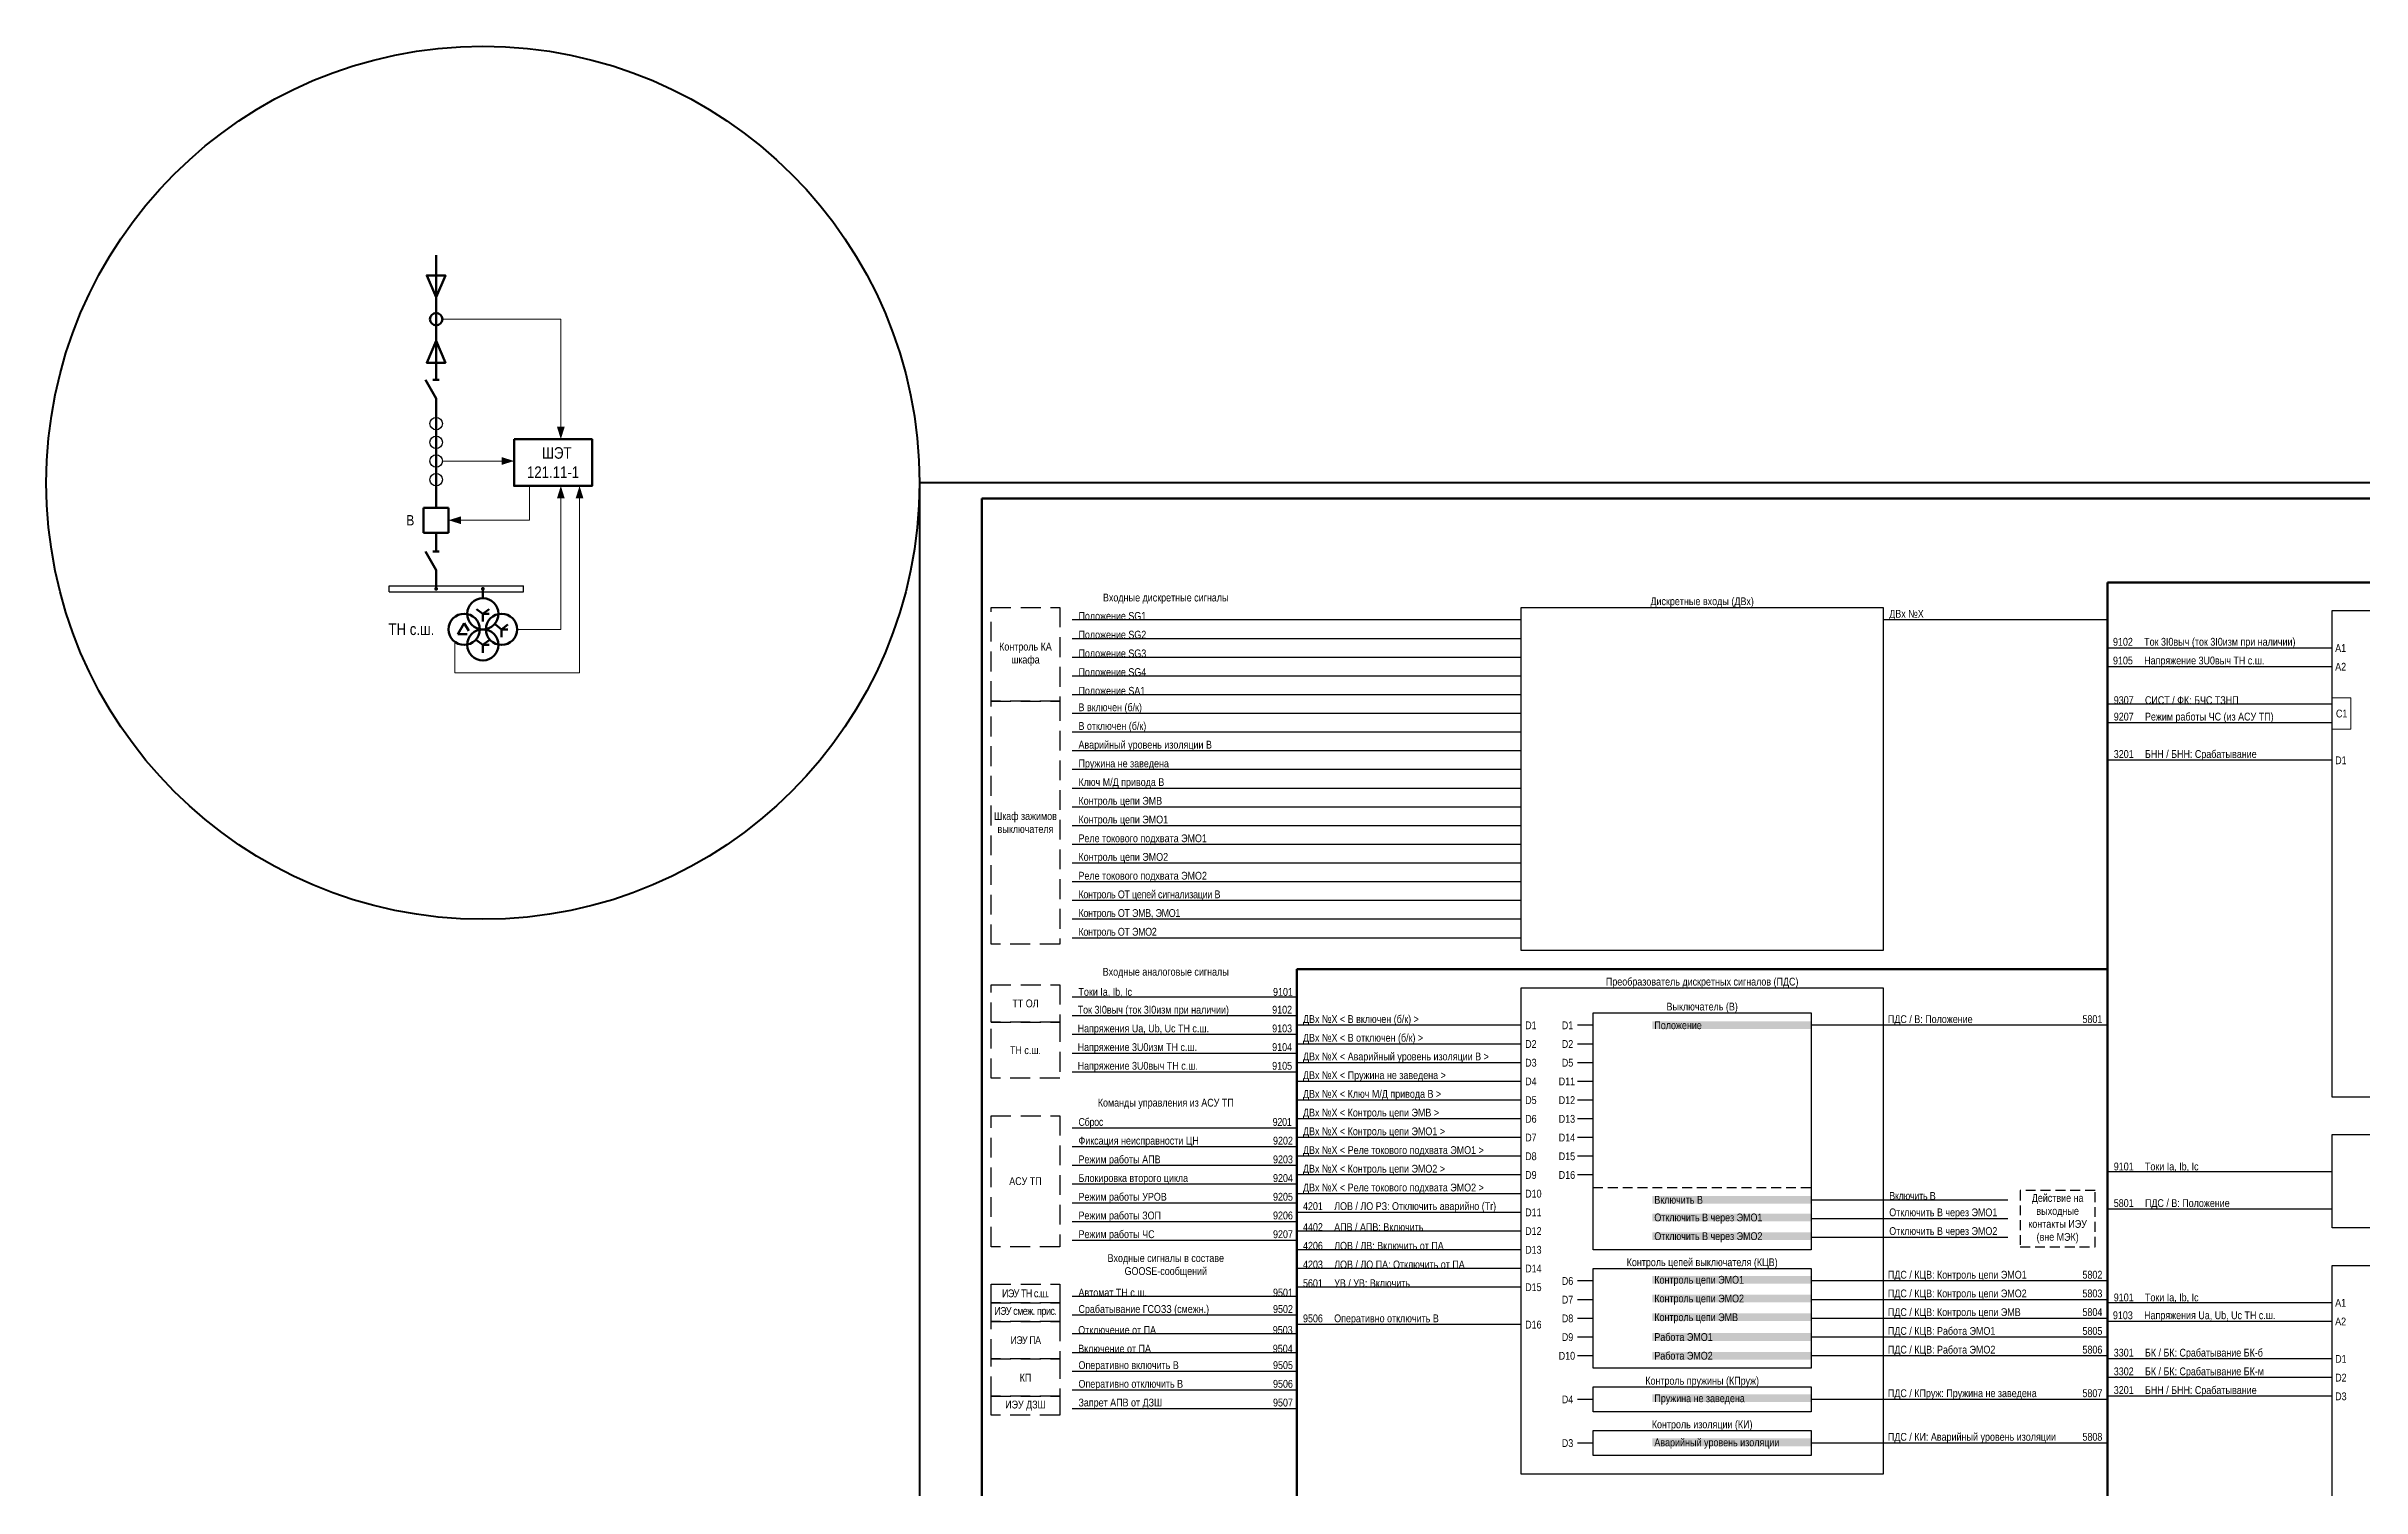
# Model space of a CAD drawing. Header units: millimetres. Extents: x 2179 to 12176, y -20554 to -12004.
# Drawn here: x 10410 to 11153, y -12466 to -12004 of the extents above; entities that cross this region are included whole.
import ezdxf
from ezdxf.enums import TextEntityAlignment as Align

# ---------------------------------------------------------------- set-up
doc = ezdxf.new("R2010")
doc.units = ezdxf.units.MM
doc.linetypes.add('HIDDEN2', pattern=[4.7625, 3.175, -1.5875])
doc.linetypes.add('штриховая2', pattern=[9.525, 6.35, -3.175])
for name, color, linetype, lineweight in [('GOOSE', 224, 'Continuous', 30), ('MMS', 190, 'Continuous', 30), ('Внутренняя шина', 4, 'Continuous', 70), ('Вход-Аналоги', 5, 'Continuous', 30), ('Дискретные входы', 134, 'Continuous', 30), ('Линии связи', 75, 'Continuous', 30), ('Основная', 7, 'Continuous', 30), ('Основная сплошная', 7, 'Continuous', 30), ('Сигналы внутр.', 13, 'Continuous', 30), ('Толстая', 7, 'Continuous', 53), ('Тонкая', 7, 'Continuous', 13), ('Цепи внешние', 134, 'Continuous', 30)]:
    doc.layers.add(name, color=color, linetype=linetype, lineweight=lineweight)
doc.layers.add('Рамка внешняя', color=8, linetype='Continuous', lineweight=40, plot=False)
doc.styles.add('2.5_Gost_RD', font='ARIALN.TTF', dxfattribs={"height": 2.5})
doc.styles.add('Narrow', font='ARIALN.TTF')
doc.styles.add('Вывод', font='tahoma.ttf', dxfattribs={"height": 2.5})
doc.styles.add('Компонент', font='ARIALN.TTF', dxfattribs={"height": 3.5})
doc.styles.add('Табл дан', font='ARIALN.TTF')

# ---------------------------------------------------------------- blocks, each defined once
blk = doc.blocks.new('*U15')
blk.add_lwpolyline([(0, 0), (1189, 0), (1189, 841), (0, 841)], close=True)
at = {"lineweight": 50}
blk.add_lwpolyline([(20, 836), (1184, 836), (1184, 5), (20, 5)], close=True, dxfattribs=at)
at = {"style": '2.5_Gost_RD', "flags": 8}
blk.add_attdef('ФОРМАТ', text='', height=2.5, dxfattribs=at).set_placement((1134, 4), align=Align.TOP_LEFT)
blk = doc.blocks.new('*U66')
at = {"color": 0}
for p, q in [((0, 0), (-8, 0)), ((-8, -8), (-8, 0)), ((0, -8), (0, 0)), ((0, -8), (-8, -8))]:
    blk.add_line(p, q, dxfattribs=at)
at = {"layer": 'Основная', "style": 'Компонент'}
blk.add_attdef('ОУ', text='', height=3.5, dxfattribs=at).set_placement((-15, -3), align=Align.MIDDLE_CENTER)
blk = doc.blocks.new('*U60')
at = {"color": 0}
blk.add_line((0, 0), (6, 3.43), dxfattribs=at)
blk = doc.blocks.new('*U52')
at = {"color": 0}
blk.add_line((0, -1), (0, 1), dxfattribs=at)
blk = doc.blocks.new('*U74')
at = {"color": 0}
for p, q in [((0, 3), (0, 9)), ((0, -9), (0, -3))]:
    blk.add_line(p, q, dxfattribs=at)
at = {"color": 0, "ltscale": 0.25, "rotation": 89.99999999999999}
for name, p in [('*U60', (0, -3)), ('*U52', (0, 3))]:
    blk.add_blockref(name, p, dxfattribs=at)
at = {"layer": 'Основная'}
for tag, height, style, p in [('В1', 2.5, 'Вывод', (2, 7)), ('ОУ', 3.5, 'Компонент', (-12, 0)), ('В2', 2.5, 'Вывод', (2, -7))]:
    blk.add_attdef(tag, text='', height=height, dxfattribs=dict(at, style=style)).set_placement(p, align=Align.MIDDLE_CENTER)
blk = doc.blocks.new('*U135')
at = {"ltscale": 0.25}
blk.add_circle((0, 0), 2, dxfattribs=at)
at = {"layer": 'Основная', "color": 0, "lineweight": -2}
blk.add_line((0, -3), (0, 3), dxfattribs=at)
at = {"layer": 'Основная', "style": 'Компонент'}
blk.add_attdef('ОУ', text='', height=3.5, dxfattribs=at).set_placement((-6, 0), align=Align.MIDDLE_CENTER)
blk = doc.blocks.new('*U156')
at = {"color": 0}
for p, q in [((0, 3), (0, 9)), ((0, -9), (0, -3))]:
    blk.add_line(p, q, dxfattribs=at)
at = {"color": 0, "ltscale": 0.25, "rotation": 89.99999999999999}
for name, p in [('*U60', (0, -3)), ('*U52', (0, 3))]:
    blk.add_blockref(name, p, dxfattribs=at)
at = {"layer": 'Основная'}
for tag, height, style, p in [('В1', 2.5, 'Вывод', (2, 7)), ('ОУ', 3.5, 'Компонент', (-12, 0)), ('В2', 2.5, 'Вывод', (2, -7))]:
    blk.add_attdef(tag, text='', height=height, dxfattribs=dict(at, style=style)).set_placement(p, align=Align.MIDDLE_CENTER)
blk = doc.blocks.new('*U155')
at = {"color": 0, "lineweight": -2}
for p, q in [((0, 0), (43, 0)), ((0, -2), (0, 0)), ((43, -2), (43, 0)), ((0, -2), (43, -2))]:
    blk.add_line(p, q, dxfattribs=at)
at = {"layer": 'Основная', "style": 'Компонент'}
blk.add_attdef('ОШ', text='', height=3.5, dxfattribs=at).set_placement((6, 4), align=Align.MIDDLE_CENTER)
blk = doc.blocks.new('*U69')
at = {"ltscale": 0.25}
blk.add_circle((0, 0), 2, dxfattribs=at)
at = {"layer": 'Основная', "color": 0, "lineweight": -2}
blk.add_line((0, -3), (0, 3), dxfattribs=at)
at = {"layer": 'Основная', "style": 'Компонент'}
blk.add_attdef('ОУ', text='', height=3.5, dxfattribs=at).set_placement((-6, 0), align=Align.MIDDLE_CENTER)
blk = doc.blocks.new('*U137')
at = {"color": 0, "ltscale": 0.35}
for p, q in [((0, 2), (-2, -1.5)), ((0, 2), (1.5, -0.5)), ((-2, -1.5), (1, -1.5))]:
    blk.add_line(p, q, dxfattribs=at)
blk.add_circle((0, 0), 5, dxfattribs=at)
at = {"ltscale": 0.35, "style": 'Компонент'}
blk.add_attdef('ОУ', text='', height=3.5, dxfattribs=at).set_placement((-3, 10), align=Align.MIDDLE_CENTER)
blk = doc.blocks.new('*U138')
at = {"color": 0, "ltscale": 0.35}
for q in [(-2, 1.5), (2, 1.5), (2, 0), (0, -2.5)]:
    blk.add_line((0, 0), q, dxfattribs=at)
blk.add_circle((0, 0), 5, dxfattribs=at)
at = {"ltscale": 0.35, "style": 'Компонент'}
blk.add_attdef('ОУ', text='', height=3.5, dxfattribs=at).set_placement((0, 8), align=Align.MIDDLE_CENTER)

msp = doc.modelspace()

# ---------------------------------------------------------------- linework, layer by layer
at = {"layer": 'Внутренняя шина'}
for points in [[(11071, -12176), (11785, -12176)], [(11071, -12925), (11071, -12176)], [(10811, -12806), (10811, -12300)], [(10811, -12300), (11071, -12300)]]:
    msp.add_lwpolyline(points, dxfattribs=at)
at = {"layer": 'Линии связи', "ltscale": 0.5}
for points in [[(10883, -12188), (10739, -12188)], [(11071, -12188), (10999, -12188)], [(10883, -12194), (10739, -12194)], [(11143, -12197), (11071, -12197)], [(10883, -12200), (10739, -12200)], [(10883, -12206), (10739, -12206)], [(10883, -12212), (10739, -12212)], [(10883, -12218), (10739, -12218)], [(10883, -12224), (10739, -12224)], [(10883, -12230), (10739, -12230)], [(10883, -12236), (10739, -12236)], [(10883, -12242), (10739, -12242)], [(10883, -12248), (10739, -12248)], [(10883, -12254), (10739, -12254)], [(10883, -12260), (10739, -12260)], [(10883, -12266), (10739, -12266)], [(10883, -12272), (10739, -12272)], [(10883, -12278), (10739, -12278)], [(10883, -12284), (10739, -12284)], [(10883, -12290), (10739, -12290)], [(10811, -12309), (10739, -12309)], [(10883, -12318), (10811, -12318)], [(10883, -12324), (10811, -12324)], [(10883, -12330), (10811, -12330)], [(10883, -12336), (10811, -12336)], [(10883, -12342), (10811, -12342)], [(10811, -12351), (10739, -12351)], [(10883, -12348), (10811, -12348)], [(10883, -12354), (10811, -12354)], [(10883, -12360), (10811, -12360)], [(10883, -12366), (10811, -12366)], [(10883, -12372), (10811, -12372)], [(10883, -12378), (10811, -12378)], [(10883, -12384), (10811, -12384)], [(10883, -12390), (10811, -12390)], [(10883, -12396), (10811, -12396)], [(10811, -12405), (10739, -12405)], [(10883, -12402), (10811, -12402)], [(11143, -12407), (11071, -12407)], [(10883, -12414), (10811, -12414)], [(10811, -12429), (10739, -12429)], [(10811, -12435), (10739, -12435)], [(10811, -12441), (10739, -12441)]]:
    msp.add_lwpolyline(points, dxfattribs=at)
at = {"layer": 'Линии связи'}
for points in [[(11143, -12203), (11071, -12203)], [(11143, -12215), (11071, -12215)], [(11143, -12221), (11071, -12221)], [(11143, -12233), (11071, -12233)], [(10811, -12315), (10739, -12315)], [(11071, -12318), (10976, -12318)], [(10811, -12321), (10739, -12321)], [(10811, -12327), (10739, -12327)], [(10811, -12333), (10739, -12333)], [(10811, -12357), (10739, -12357)], [(10811, -12363), (10739, -12363)], [(10811, -12369), (10739, -12369)], [(11143, -12365), (11071, -12365)], [(10811, -12375), (10739, -12375)], [(10976, -12374), (11039, -12374)], [(11143, -12377), (11071, -12377)], [(10811, -12381), (10739, -12381)], [(10976, -12380), (11039, -12380)], [(10811, -12387), (10739, -12387)], [(10976, -12386), (11039, -12386)], [(11071, -12400), (10976, -12400)], [(11071, -12406), (10976, -12406)], [(10811, -12411), (10739, -12411)], [(11071, -12412), (10976, -12412)], [(11143, -12413), (11071, -12413)], [(10811, -12417), (10739, -12417)], [(11071, -12418), (10976, -12418)], [(10811, -12423), (10739, -12423)], [(11071, -12424), (10976, -12424)], [(11143, -12425), (11071, -12425)], [(11143, -12431), (11071, -12431)], [(11071, -12438), (10976, -12438)], [(11143, -12437), (11071, -12437)], [(11071, -12452), (10976, -12452)]]:
    msp.add_lwpolyline(points, dxfattribs=at)
at = {"layer": 'Основная', "linetype": 'HIDDEN2'}
msp.add_line((10906, -12370), (10976, -12370), dxfattribs=at)
at = {"layer": 'Основная', "ltscale": 0.25, "const_width": 0.6}
for points in [[(10534.7, -12178.01, 1), (10535.3, -12178.01, 1)], [(10549.7, -12178.01, 1), (10550.3, -12178.01, 1)]]:
    msp.add_lwpolyline(points, format="xyb", close=True, dxfattribs=at)
at = {"layer": 'Основная'}
for points in [[(10883, -12184), (10999, -12184), (10999, -12294), (10883, -12294)], [(11143, -12185), (11259, -12185), (11259, -12341), (11143, -12341)], [(10883, -12306), (10999, -12306), (10999, -12462), (10883, -12462)], [(10906, -12314), (10976, -12314), (10976, -12390), (10906, -12390)], [(11143, -12353), (11259, -12353), (11259, -12383), (11143, -12383)], [(10906, -12396), (10976, -12396), (10976, -12428), (10906, -12428)], [(11143, -12395), (11259, -12395), (11259, -12687), (11143, -12687)], [(10906, -12434), (10976, -12434), (10976, -12442), (10906, -12442)], [(10906, -12448), (10976, -12448), (10976, -12456), (10906, -12456)]]:
    msp.add_lwpolyline(points, close=True, dxfattribs=at)
for points in [[(10906, -12318), (10901, -12318)], [(10906, -12324), (10901, -12324)], [(10906, -12330), (10901, -12330)], [(10906, -12336), (10901, -12336)], [(10906, -12342), (10901, -12342)], [(10906, -12348), (10901, -12348)], [(10906, -12354), (10901, -12354)], [(10906, -12360), (10901, -12360)], [(10906, -12366), (10901, -12366)], [(10906, -12400), (10901, -12400)], [(10906, -12406), (10901, -12406)], [(10906, -12412), (10901, -12412)], [(10906, -12418), (10901, -12418)], [(10906, -12424), (10901, -12424)], [(10906, -12438), (10901, -12438)], [(10906, -12452), (10901, -12452)]]:
    msp.add_lwpolyline(points, dxfattribs=at)
at = {"layer": 'Основная', "linetype": 'HIDDEN2'}
msp.add_lwpolyline([(11043, -12389), (11067, -12389), (11067, -12371), (11043, -12371)], close=True, dxfattribs=at)
at = {"layer": 'Основная сплошная', "linetype": 'штриховая2'}
for points in [[(10735, -12214), (10713, -12214), (10713, -12184), (10735, -12184)], [(10735, -12292), (10713, -12292), (10713, -12214), (10735, -12214)], [(10735, -12317), (10713, -12317), (10713, -12305), (10735, -12305)], [(10735, -12335), (10713, -12335), (10713, -12317), (10735, -12317)], [(10735, -12389), (10713, -12389), (10713, -12347), (10735, -12347)], [(10735, -12407), (10713, -12407), (10713, -12401), (10735, -12401)], [(10735, -12413), (10713, -12413), (10713, -12407), (10735, -12407)], [(10735, -12425), (10713, -12425), (10713, -12413), (10735, -12413)], [(10735, -12437), (10713, -12437), (10713, -12425), (10735, -12425)], [(10735, -12443), (10713, -12443), (10713, -12437), (10735, -12437)]]:
    msp.add_lwpolyline(points, close=True, dxfattribs=at)
at = {"layer": 'Рамка внешняя'}
msp.add_circle((10550, -12144), 140, dxfattribs=at)
at = {"layer": 'Толстая'}
msp.add_line((10535, -12105.01), (10535, -12092.51), dxfattribs=at)
for points in [[(10535, -12110.51), (10535, -12071)], [(10535, -12084.51), (10532, -12077.51), (10538, -12077.51), (10535, -12084.51)], [(10535, -12098.51), (10532, -12105.51), (10538, -12105.51), (10535, -12098.51)], [(10535, -12152.01), (10535, -12123.01)], [(10550, -12181), (10550, -12178)], [(10550, -12181.01), (10550, -12178.01)], [(10550, -12181), (10550, -12178.5)]]:
    msp.add_lwpolyline(points, dxfattribs=at)
msp.add_lwpolyline([(10560, -12130.01), (10585, -12130.01), (10585, -12145.01), (10560, -12145.01)], close=True, dxfattribs=at)
at = {"layer": 'Тонкая'}
for p, q in [((10537, -12091.51), (10575, -12091.51)), ((10575, -12130.01), (10575, -12091.51)), ((10561, -12191), (10575, -12191)), ((10541, -12205), (10581, -12205))]:
    msp.add_line(p, q, dxfattribs=at)
for points in [[(10575, -12130.01, 0, 2.5, 0), (10575, -12126.01, 0, 0, 0)], [(10560, -12137.01, 0, 2.5, 0), (10556, -12137.01, 0, 0, 0)], [(10575, -12145.01, 0, 2.5, 0), (10575, -12149.01, 0, 0, 0)], [(10581, -12145.01, 0, 2.5, 0), (10581, -12149.01, 0, 0, 0)], [(10539, -12156.01, 0, 2.5, 0), (10543, -12156.01, 0, 0, 0)]]:
    msp.add_lwpolyline(points, format="xyseb", dxfattribs=at)
for points in [[(10537, -12137.01), (10560, -12137.01)], [(10565, -12145.01), (10565, -12156.01), (10539, -12156.01)], [(10575, -12191), (10575, -12145)], [(10581, -12205), (10581, -12145)], [(10541, -12205), (10541, -12195)]]:
    msp.add_lwpolyline(points, dxfattribs=at)
msp.add_lwpolyline([(11143, -12213), (11149, -12213), (11149, -12223), (11143, -12223)], close=True, dxfattribs=at)

# ---------------------------------------------------------------- block references
at = {"layer": 'Основная', "ltscale": 0.25}
for name, p in [('*U135', (10535, -12125.01)), ('*U135', (10535, -12131.01)), ('*U135', (10535, -12137.01)), ('*U135', (10535, -12143.01)), ('*U155', (10520, -12177))]:
    msp.add_blockref(name, p, dxfattribs=at)
at = {"layer": 'Рамка внешняя'}
msp.add_blockref('*U15', (10690, -12985), dxfattribs=at)
at = {"layer": 'Толстая', "ltscale": 0.25, "xscale": -1, "rotation": 180}
msp.add_blockref('*U69', (10535, -12091.51), dxfattribs=at)
at = {"layer": 'Толстая', "ltscale": 0.25}
for name, p in [('*U74', (10535, -12114.01)), ('*U66', (10539, -12152.01)), ('*U156', (10535, -12169.01))]:
    msp.add_blockref(name, p, dxfattribs=at)
at = {"layer": 'Толстая', "ltscale": 0.35}
for name, p in [('*U138', (10550, -12186)), ('*U137', (10544, -12191)), ('*U138', (10550, -12196)), ('*U138', (10556, -12191))]:
    msp.add_blockref(name, p, dxfattribs=at)

# ---------------------------------------------------------------- texts
at = {"layer": 'GOOSE', "char_height": 2.5, "attachment_point": 7, "style": 'Narrow'}
for s, insert, width in [('Автомат ТН с.ш.^I^I^I^I   9501^I', (10741, -12405), 70), ('\\pt30,40,50,60,70;Отключение от ПА^I^I^I^I   9503^I', (10740.93, -12417), 70.0735), ('Срабатывание ГСОЗЗ (смежн.)^I^I   9502^I', (10741, -12411), 70), ('9506^IОперативно отключить В', (10813, -12414), 48.0151), ('Включение от ПА^I^I^I^I   9504^I', (10740.93, -12423), 70.0735), ('Запрет АПВ от ДЗШ^I^I^I^I   9507', (10741, -12441), 70)]:
    msp.add_mtext(s, dxfattribs=dict(at, insert=insert, width=width))
at = {"layer": 'GOOSE', "ltscale": 0.5, "char_height": 2.5, "width": 70, "attachment_point": 7, "style": 'Narrow'}
for s, insert in [('Оперативно включить В^I^I   ^I   9505^I', (10741, -12429)), ('Оперативно отключить В^I^I   ^I   9506^I', (10741, -12435))]:
    msp.add_mtext(s, dxfattribs=dict(at, insert=insert))
at = {"layer": 'MMS', "char_height": 2.5, "attachment_point": 7, "style": 'Narrow'}
for s, insert, width in [('9307^IСИСТ / ФК: БЧС ТЗНП^I', (11073, -12215), 58), ('9207^IРежим работы ЧС (из АСУ ТП)', (11073, -12221), 58), ('{\\T0.95;Сброс^I^I^I^I^I^I   9201^I}', (10741, -12351), 70), ('Фиксация неисправности ЦН^I^I^I   9202^I', (10741, -12357), 70), ('Режим работы АПВ^I^I^I^I   9203^I', (10741, -12363), 70), ('Блокировка второго цикла^I^I^I   9204^I', (10741, -12369), 70), ('Режим работы УРОВ^I^I^I^I   9205^I', (10741, -12375), 70), ('Режим работы ЗОП^I^I^I^I   9206^I', (10741, -12381), 70), ('Режим работы ЧС^I^I   ^I^I   9207^I', (10741, -12387), 70)]:
    msp.add_mtext(s, dxfattribs=dict(at, insert=insert, width=width))
at = {"layer": 'Вход-Аналоги', "char_height": 2.5, "attachment_point": 7, "style": 'Narrow'}
for s, insert, width in [('9102^IТок 3I0выч (ток 3I0изм при наличии)', (11072.75, -12197), 70.25), ('9105^IНапряжение 3U0выч ТН с.ш.', (11072.75, -12203), 70.25), ('Токи Ia, Ib, Ic^I^I^I^I^I   9101^I', (10741, -12309), 70), ('Ток 3I0выч (ток 3I0изм при наличии)^I^I   9102^I', (10740.73, -12315), 70.2651), ('Напряжения Ua, Ub, Uc ТН с.ш.^I^I   9103^I', (10740.73, -12321), 70.2651), ('Напряжение 3U0изм ТН с.ш.^I^I^I   9104^I', (10740.73, -12327), 70.2651), ('Напряжение 3U0выч ТН с.ш.^I^I^I   9105^I', (10740.73, -12333), 70.2651), ('9101^IТоки Ia, Ib, Ic', (11073, -12365), 48), ('9101^IТоки Ia, Ib, Ic', (11073, -12407), 48), ('9103^IНапряжения Ua, Ub, Uc ТН с.ш.', (11072.73, -12413), 53.2651)]:
    msp.add_mtext(s, dxfattribs=dict(at, insert=insert, width=width))
at = {"layer": 'Дискретные входы', "ltscale": 0.5, "char_height": 2.5, "width": 70, "attachment_point": 7, "style": 'Narrow'}
for s, insert in [('Положение SG1', (10741, -12188)), ('Положение SG2', (10741, -12194)), ('Положение SG3', (10741, -12200)), ('\\A1;Положение {\\A0;SG4}', (10741, -12206)), ('\\A1;Положение SA1', (10741, -12212)), ('В включен (б/к)', (10741, -12218)), ('В отключен (б/к)', (10741, -12224)), ('\\pt10;Аварийный уровень изоляции В', (10741, -12230)), ('\\pt10;Пружина не заведена', (10741, -12236)), ('\\pt10;Ключ М/Д привода В', (10741, -12242)), ('Контроль цепи ЭМВ', (10741, -12248)), ('Контроль цепи ЭМО1', (10741, -12254)), ('Реле токового подхвата ЭМО1', (10741, -12260)), ('Контроль цепи ЭМО2', (10741, -12266)), ('Реле токового подхвата ЭМО2', (10741, -12272)), ('\\A1;{\\T0.95;Контроль ОТ цепей сигнализации В}', (10741, -12278)), ('\\A1;{\\T0.95;Контроль ОТ ЭМВ, ЭМО1}', (10741, -12284)), ('\\A1;{\\T0.95;Контроль ОТ ЭМО2}', (10741, -12290))]:
    msp.add_mtext(s, dxfattribs=dict(at, insert=insert))
at = {"layer": 'Основная', "style": 'Narrow'}
msp.add_text('В', height=3.3, dxfattribs=at).set_placement((10528, -12156.01), align=Align.MIDDLE_RIGHT)
at = {"layer": 'Основная', "style": 'Табл дан'}
for s, p in [('A1', (11144, -12197)), ('A2', (11144, -12203)), ('C1', (11144.25, -12218)), ('D1', (11144, -12233)), ('D1', (10884.25, -12318)), ('D1', (10896, -12318)), ('D2', (10884.25, -12324)), ('D2', (10896, -12324)), ('D3', (10884.25, -12330)), ('D5', (10896, -12330)), ('D4', (10884.25, -12336)), ('D11', (10895, -12336)), ('D5', (10884.25, -12342)), ('D6', (10884.25, -12348)), ('D12', (10895, -12342)), ('D13', (10895, -12348)), ('D7', (10884.25, -12354)), ('D14', (10895, -12354)), ('D8', (10884.25, -12360)), ('D15', (10895, -12360)), ('D9', (10884.25, -12366)), ('D16', (10895, -12366)), ('D10', (10884.25, -12372)), ('D11', (10884.25, -12378)), ('D12', (10884.25, -12384)), ('D13', (10884.25, -12390)), ('D14', (10884.25, -12396)), ('D6', (10896, -12400)), ('D15', (10884.25, -12402)), ('D7', (10896, -12406)), ('A1', (11144, -12407)), ('D16', (10884.25, -12414)), ('D8', (10896, -12412)), ('A2', (11144, -12413)), ('D9', (10896, -12418)), ('D10', (10895, -12424)), ('D1', (11144, -12425)), ('D4', (10896, -12438)), ('D2', (11144, -12431)), ('D3', (11144, -12437)), ('D3', (10896, -12452))]:
    msp.add_text(s, height=2.5, dxfattribs=at).set_placement(p, align=Align.MIDDLE_LEFT)
at = {"layer": 'Основная', "style": 'Narrow'}
for s, insert, char_height, width, attachment_point in [('  ШЭТ 121.11-1', (10572.5, -12137.51), 3.7, 25, 5), ('\\pt55;Входные дискретные сигналы', (10769, -12182.81), 2.5, 60, 8), ('Дискретные входы (ДВх)', (10941, -12184), 2.5, 116, 8), (' ТН с.ш.', (10526.5, -12191), 3.7, 49, 5), ('\\pt55;Входные аналоговые сигналы', (10769, -12302.81), 2.5, 60, 8), ('Преобразователь дискретных сигналов (ПДС)', (10941, -12306), 2.5, 116, 8), ('\\A1;Выключатель (В)', (10941, -12314), 2.5, 70, 8), ('\\pt55;Команды управления из АСУ ТП', (10769, -12344.81), 2.5, 60, 8), ('Действие на выходные контакты ИЭУ (вне МЭК)', (11055, -12380), 2.5, 24, 5), ('\\pt55;Входные сигналы в составе GOOSE-сообщений', (10769, -12398.81), 2.5, 60, 8), ('\\A1;Контроль цепей выключателя (КЦВ)', (10941, -12396), 2.5, 70, 8), ('\\A1;Контроль пружины (КПруж)', (10941, -12434), 2.5, 70, 8), ('\\A1;Контроль изоляции (КИ)', (10941, -12448), 2.5, 70, 8)]:
    msp.add_mtext(s, dxfattribs=dict(at, insert=insert, char_height=char_height, width=width, attachment_point=attachment_point))
at = {"layer": 'Основная', "char_height": 2.5, "width": 51, "attachment_point": 4, "style": 'Narrow', "bg_fill": 1, "box_fill_scale": 1, "bg_fill_color": 9, "bg_fill_transparency": 0}
for s, insert in [('\\pl0.67568;Положение', (10925, -12318)), ('\\pl0.67568;Включить В', (10925, -12374)), ('\\pl0.67568;Отключить В через ЭМО1', (10925, -12380)), ('\\pl0.67568;Отключить В через ЭМО2', (10925, -12386)), ('\\pl0.67568;Контроль цепи ЭМО1', (10925, -12400)), ('\\pl0.67568;Контроль цепи ЭМО2', (10925, -12406)), ('\\pl0.67568;Контроль цепи ЭМВ', (10925, -12412)), ('\\pl0.67568;Работа ЭМО1', (10925, -12418)), ('\\pl0.67568;Работа ЭМО2', (10925, -12424)), ('\\pl0.67568;Пружина не заведена', (10925, -12438)), ('\\pl0.67568;Аварийный уровень изоляции', (10925, -12452.15))]:
    msp.add_mtext(s, dxfattribs=dict(at, insert=insert))
at = {"layer": 'Основная сплошная', "char_height": 2.5, "width": 22, "attachment_point": 5, "style": 'Narrow'}
for s, insert in [('\\pt55;Контроль КА шкафа', (10724, -12199)), ('\\pt55;Шкаф зажимов выключателя', (10724, -12253)), ('\\pt55;ТТ ОЛ', (10724, -12311)), ('\\pt55;ТН с.ш.', (10724, -12326)), ('\\pt55;АСУ ТП', (10724, -12368)), ('\\pt55;{\\T0.9;ИЭУ ТН с.ш.}', (10724, -12404)), ('\\pt55;{\\T0.9;ИЭУ смеж. прис.}', (10724, -12410)), ('\\pt55;{\\T0.9;ИЭУ ПА}', (10724, -12419)), ('\\pt55;КП', (10724, -12431)), ('\\pt55;ИЭУ ДЗШ', (10724, -12440))]:
    msp.add_mtext(s, dxfattribs=dict(at, insert=insert))
at = {"layer": 'Сигналы внутр.', "char_height": 2.5, "attachment_point": 7}
for s, insert, width, style in [('ДВх №X', (11001, -12188), 58, 'Narrow'), ('3201^IБНН / БНН: Срабатывание', (11073, -12233), 70, 'Narrow'), ('ПДС / В: Положение{\\A1;^I^I^I   ^I   }5801^I', (11000.57, -12318), 70.43, 'Табл дан'), ('5801^IПДС / В: Положение', (11073, -12377), 48, 'Narrow'), ('5601^IУВ / УВ: Включить', (10813, -12402), 48.0151, 'Narrow'), ('ПДС / КЦВ: Контроль цепи ЭМО1^I^I   5802', (11000.57, -12400), 70.43, 'Табл дан'), ('ПДС / КЦВ: Контроль цепи ЭМО2^I^I   5803', (11000.57, -12406), 70.43, 'Табл дан'), ('ПДС / КЦВ: Контроль цепи ЭМВ^I^I   5804', (11000.57, -12412), 70.43, 'Табл дан'), ('ПДС / КЦВ: Работа ЭМО1^I^I^I   5805', (11000.57, -12418), 70.43, 'Табл дан'), ('ПДС / КЦВ: Работа ЭМО2^I^I^I   5806', (11000.57, -12424), 70.43, 'Табл дан'), ('3301^IБК / БК: Срабатывание БК-б', (11073, -12425), 70, 'Narrow'), ('3302^IБК / БК: Срабатывание БК-м', (11073, -12431), 70, 'Narrow'), ('ПДС / КПруж: Пружина не заведена^I   ^I   5807', (11000.57, -12438), 70.43, 'Табл дан'), ('3201^IБНН / БНН: Срабатывание', (11073, -12437), 48, 'Narrow'), ('ПДС / КИ: Аварийный уровень изоляции^I   5808', (11000.57, -12452), 70.43, 'Табл дан')]:
    msp.add_mtext(s, dxfattribs=dict(at, insert=insert, width=width, style=style))
at = {"layer": 'Сигналы внутр.', "ltscale": 0.5, "char_height": 2.5, "attachment_point": 7, "style": 'Narrow'}
for s, insert, width in [('ДВх №X < В включен (б/к) >', (10813, -12318), 58), ('ДВх №X < В отключен (б/к) >', (10813, -12324), 58), ('\\pt10;ДВх №X < Аварийный уровень изоляции В >', (10813, -12330), 70), ('\\pt10;ДВх №X < Пружина не заведена >', (10813, -12336), 58), ('ДВх №X < Ключ М/Д привода В >', (10813, -12342), 58), ('ДВх №X < Контроль цепи ЭМВ >', (10813, -12348), 58), ('ДВх №X < Контроль цепи ЭМО1 >', (10813, -12354), 58), ('ДВх №X < Реле токового подхвата ЭМО1 >', (10813, -12360), 58), ('ДВх №X < Контроль цепи ЭМО2 >', (10813, -12366), 58), ('ДВх №X < Реле токового подхвата ЭМО2 >', (10813, -12372), 58), ('\\A1;4201^I{\\A0;ЛОВ / ЛО РЗ: Отключить аварийно (Tr)}', (10813, -12378), 70), ('4402^IАПВ / АПВ: Включить', (10813, -12384), 58), ('4206^IЛОВ / ЛВ: Включить от ПА', (10813, -12390), 58), ('4203^IЛОВ / ЛО ПА: Отключить от ПА', (10813, -12396), 70)]:
    msp.add_mtext(s, dxfattribs=dict(at, insert=insert, width=width))
at = {"layer": 'Цепи внешние', "char_height": 2.5, "width": 70, "attachment_point": 7, "style": 'Табл дан'}
for s, insert in [('Отключить В через ЭМО1', (11001, -12380)), ('\\A1;{\\T0.95;Включить В}', (11001, -12374)), ('Отключить В через ЭМО2', (11001, -12386))]:
    msp.add_mtext(s, dxfattribs=dict(at, insert=insert))

doc.saveas('drawing.dxf')
